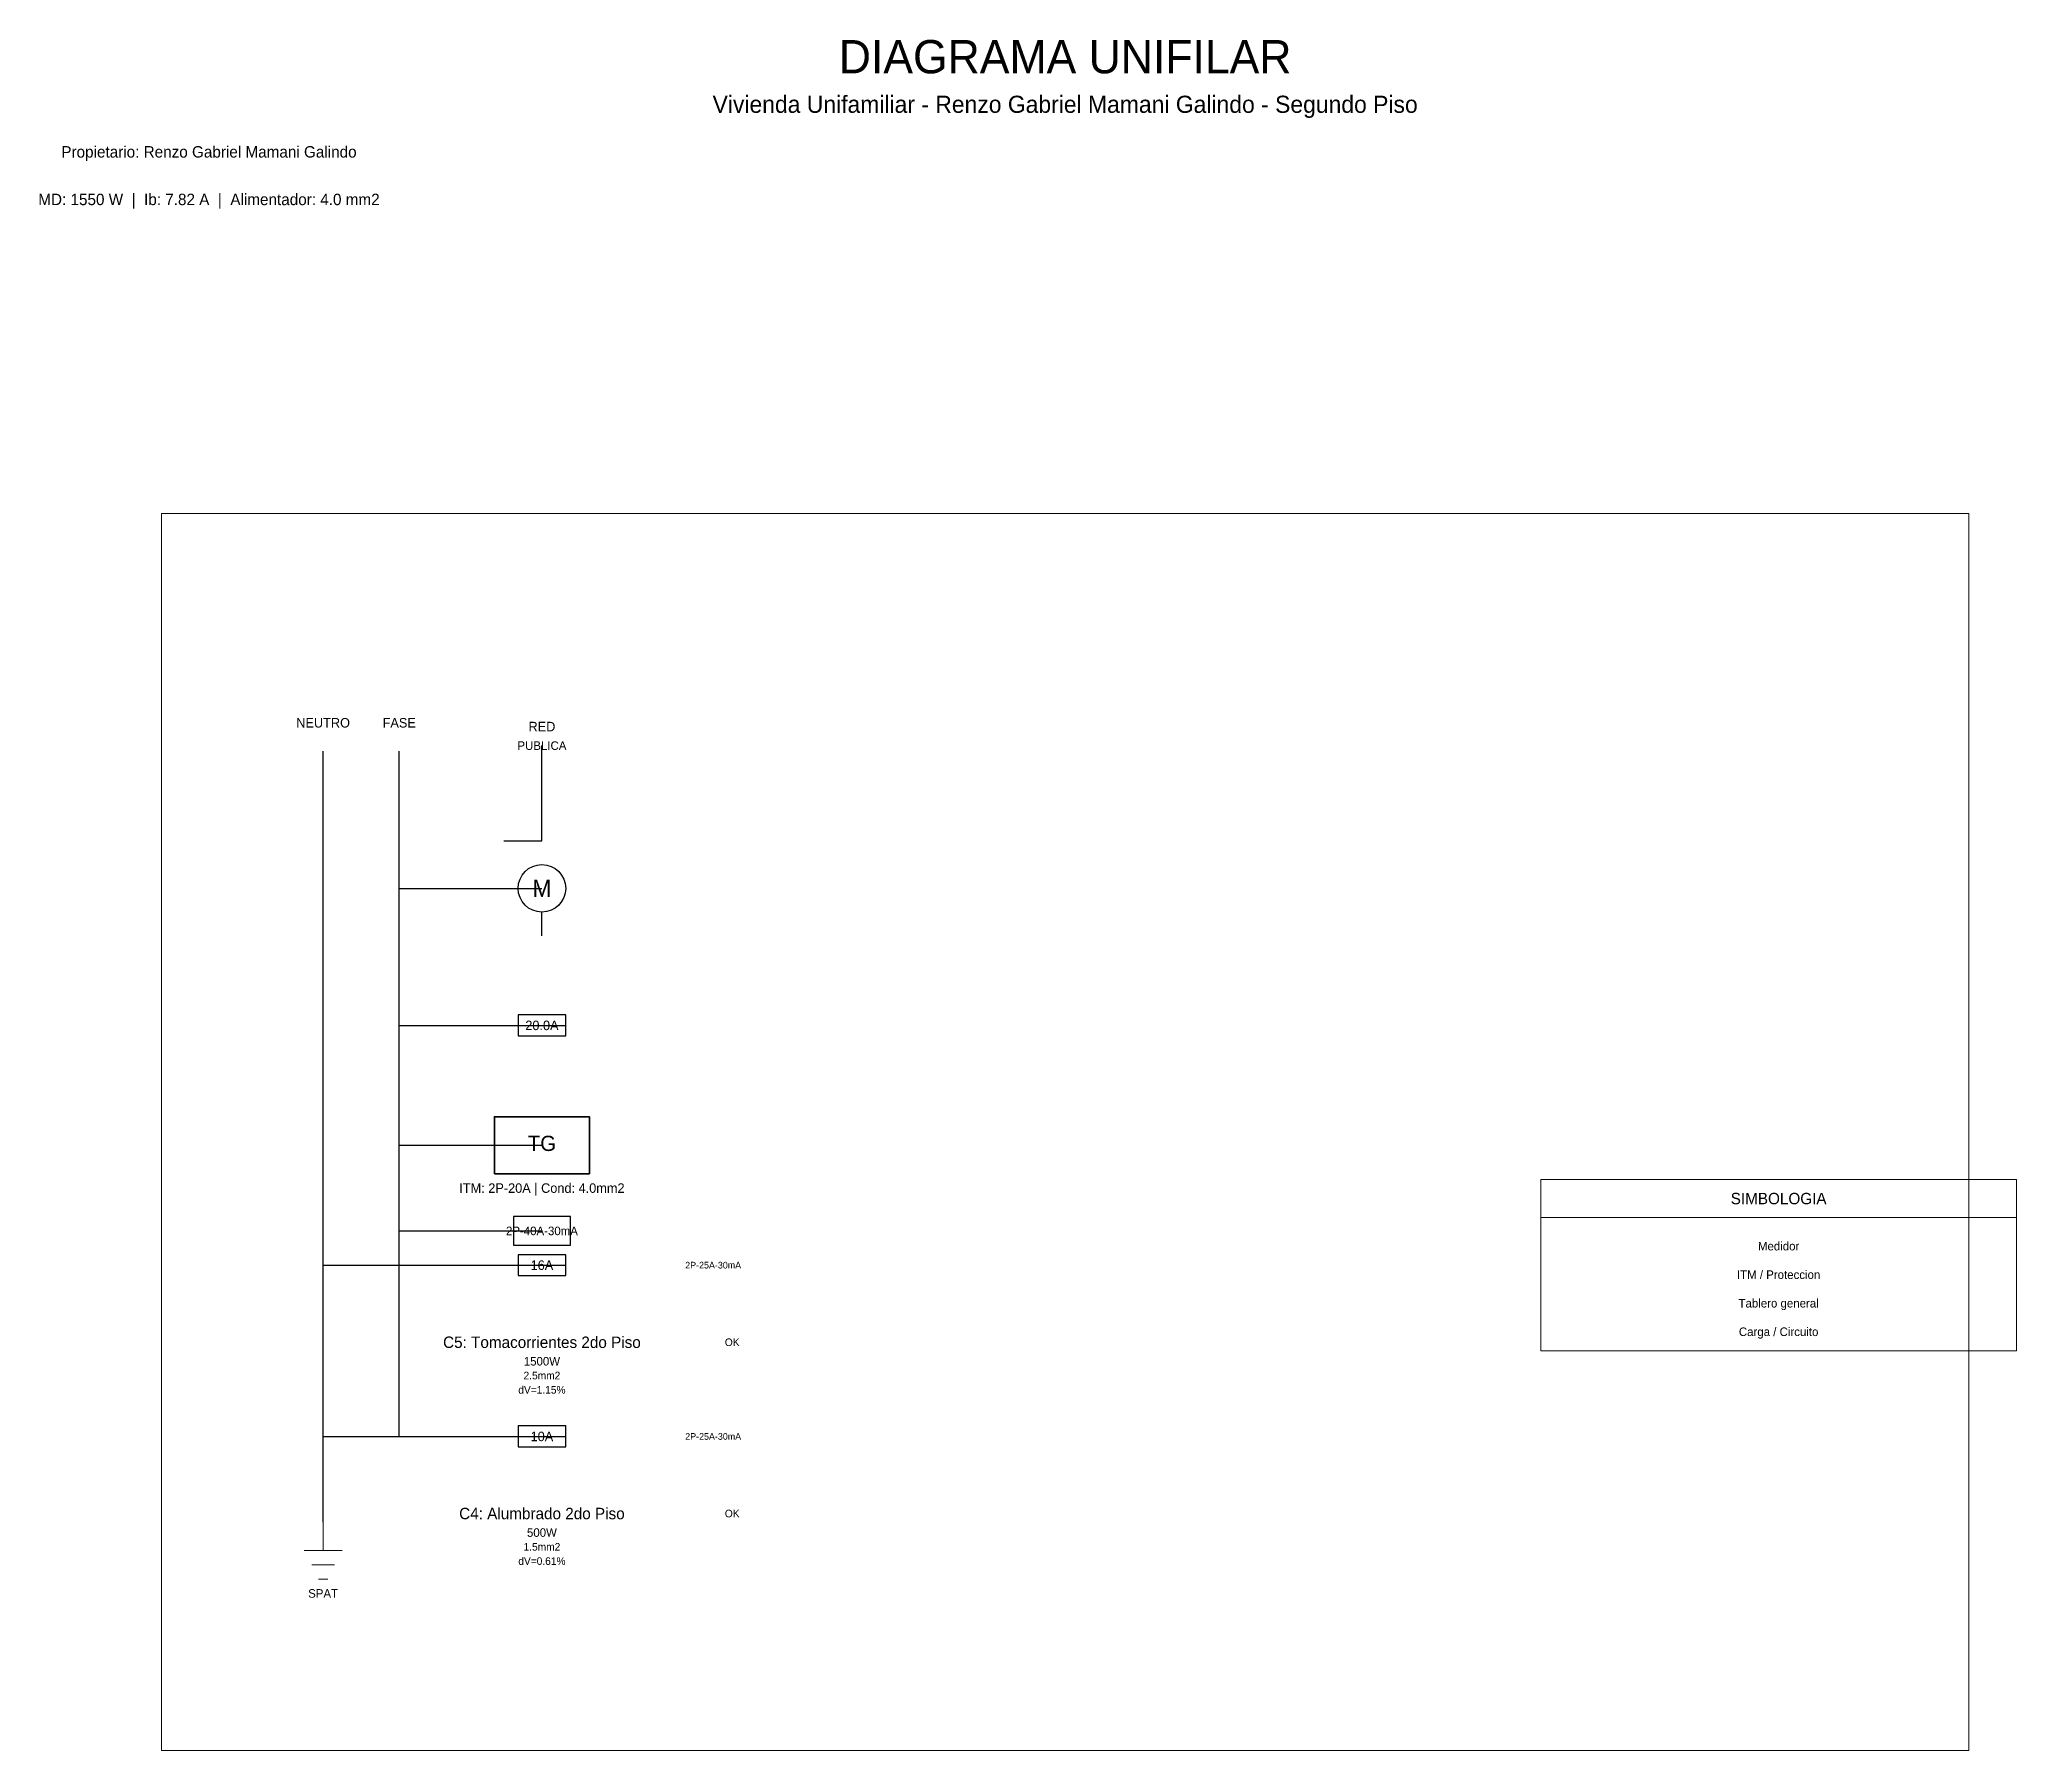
# Model space of a CAD drawing. Header units: metres. Extents: x 0.2 to 21, y -1.3 to 16.7.
import ezdxf
from ezdxf.enums import TextEntityAlignment as Align

# ---------------------------------------------------------------- set-up
doc = ezdxf.new("R2010")
doc.units = ezdxf.units.M
for name, color, linetype, lineweight in [('UNIFILAR_CARGA', 5, 'Continuous', 25), ('UNIFILAR_LINEAS', 7, 'Continuous', 25), ('UNIFILAR_MARCO', 8, 'Continuous', 18), ('UNIFILAR_MEDIDOR', 6, 'Continuous', 25), ('UNIFILAR_PROTECCION', 3, 'Continuous', 25), ('UNIFILAR_TABLERO', 1, 'Continuous', 35), ('UNIFILAR_TEXTOS', 7, 'Continuous', 13), ('UNIFILAR_TIERRA', 4, 'Continuous', 13)]:
    doc.layers.add(name, color=color, linetype=linetype, lineweight=lineweight)

msp = doc.modelspace()

# ---------------------------------------------------------------- linework, layer by layer
at = {"layer": 'UNIFILAR_LINEAS'}
for p, q in [((3.2, 2), (3.2, 9.2)), ((4, 2), (4, 9.2)), ((5.5, 8.26), (5.5, 9.26)), ((5.1, 8.26), (5.5, 8.26)), ((4, 7.76), (5.5, 7.76)), ((5.5, 7.26), (5.5, 7.51)), ((4, 6.32), (5.5, 6.32)), ((4, 5.06), (5.5, 5.06)), ((4, 4.16), (5.5, 4.16)), ((3.2, 3.8), (4, 3.8)), ((4, 3.8), (5.5, 3.8)), ((3.2, 2), (4, 2)), ((3.2, 1.1), (3.2, 2)), ((4, 2), (5.5, 2))]:
    msp.add_line(p, q, dxfattribs=at)
at = {"layer": 'UNIFILAR_MARCO'}
msp.add_line((16, 4.3), (21, 4.3), dxfattribs=at)
for points in [[(1.5, -1.3), (20.5, -1.3), (20.5, 11.7), (1.5, 11.7), (1.5, -1.3)], [(16, 2.9), (21, 2.9), (21, 4.7), (16, 4.7), (16, 2.9)]]:
    msp.add_lwpolyline(points, dxfattribs=at)
at = {"layer": 'UNIFILAR_MEDIDOR'}
msp.add_circle((5.5, 7.76), 0.25, dxfattribs=at)
at = {"layer": 'UNIFILAR_PROTECCION'}
for p, q in [((5.25, 6.32), (5.75, 6.32)), ((5.25, 3.8), (5.75, 3.8)), ((5.25, 2), (5.75, 2))]:
    msp.add_line(p, q, dxfattribs=at)
for points in [[(5.25, 6.21), (5.75, 6.21), (5.75, 6.43), (5.25, 6.43), (5.25, 6.21)], [(5.2, 4.01), (5.8, 4.01), (5.8, 4.31), (5.2, 4.31), (5.2, 4.01)], [(5.25, 3.69), (5.75, 3.69), (5.75, 3.91), (5.25, 3.91), (5.25, 3.69)], [(5.25, 1.89), (5.75, 1.89), (5.75, 2.11), (5.25, 2.11), (5.25, 1.89)]]:
    msp.add_lwpolyline(points, dxfattribs=at)
at = {"layer": 'UNIFILAR_TABLERO'}
msp.add_lwpolyline([(5, 4.76), (6, 4.76), (6, 5.36), (5, 5.36), (5, 4.76)], dxfattribs=at)
at = {"layer": 'UNIFILAR_TIERRA'}
for p, q in [((3.2, 1.1), (3.2, 0.8)), ((3, 0.8), (3.4, 0.8)), ((3.08, 0.65), (3.32, 0.65)), ((3.15, 0.5), (3.25, 0.5))]:
    msp.add_line(p, q, dxfattribs=at)

# ---------------------------------------------------------------- texts
at = {"layer": 'UNIFILAR_CARGA'}
for s, p in [('C5: Tomacorrientes 2do Piso', (5.5, 2.99)), ('C4: Alumbrado 2do Piso', (5.5, 1.19))]:
    msp.add_text(s, height=0.12, dxfattribs=at).set_placement(p, align=Align.MIDDLE_CENTER)
at = {"layer": 'UNIFILAR_MEDIDOR'}
msp.add_text('M', height=0.18, dxfattribs=at).set_placement((5.5, 7.76), align=Align.MIDDLE_CENTER)
at = {"layer": 'UNIFILAR_PROTECCION'}
for s, height, p in [('20.0A', 0.1, (5.5, 6.32)), ('2P-40A-30mA', 0.09, (5.5, 4.16)), ('16A', 0.1, (5.5, 3.8)), ('2P-25A-30mA', 0.07, (7.3, 3.8)), ('OK', 0.08, (7.5, 2.99)), ('10A', 0.1, (5.5, 2)), ('2P-25A-30mA', 0.07, (7.3, 2)), ('OK', 0.08, (7.5, 1.19))]:
    msp.add_text(s, height=height, dxfattribs=at).set_placement(p, align=Align.MIDDLE_CENTER)
at = {"layer": 'UNIFILAR_TABLERO'}
msp.add_text('TG', height=0.16, dxfattribs=at).set_placement((5.5, 5.08), align=Align.MIDDLE_CENTER)
at = {"layer": 'UNIFILAR_TEXTOS'}
for s, height, p in [('DIAGRAMA UNIFILAR', 0.35, (11, 16.5)), ('Vivienda Unifamiliar - Renzo Gabriel Mamani Galindo - Segundo Piso', 0.18, (11, 16)), ('Propietario: Renzo Gabriel Mamani Galindo', 0.12, (2, 15.5)), ('MD: 1550 W  |  Ib: 7.82 A  |  Alimentador: 4.0 mm2', 0.12, (2, 15)), ('NEUTRO', 0.1, (3.2, 9.5)), ('FASE', 0.1, (4, 9.5)), ('RED', 0.1, (5.5, 9.46)), ('PUBLICA', 0.09, (5.5, 9.26)), ('ITM: 2P-20A | Cond: 4.0mm2', 0.1, (5.5, 4.61)), ('SIMBOLOGIA', 0.12, (18.5, 4.5)), ('Medidor', 0.09, (18.5, 4)), ('ITM / Proteccion', 0.09, (18.5, 3.7)), ('Tablero general', 0.09, (18.5, 3.4)), ('Carga / Circuito', 0.09, (18.5, 3.1)), ('1500W', 0.09, (5.5, 2.79)), ('dV=1.15%', 0.08, (5.5, 2.49)), ('2.5mm2', 0.08, (5.5, 2.64)), ('1.5mm2', 0.08, (5.5, 0.84)), ('500W', 0.09, (5.5, 0.99)), ('dV=0.61%', 0.08, (5.5, 0.69))]:
    msp.add_text(s, height=height, dxfattribs=at).set_placement(p, align=Align.MIDDLE_CENTER)
at = {"layer": 'UNIFILAR_TIERRA'}
msp.add_text('SPAT', height=0.09, dxfattribs=at).set_placement((3.2, 0.35), align=Align.MIDDLE_CENTER)

doc.saveas('drawing.dxf')
